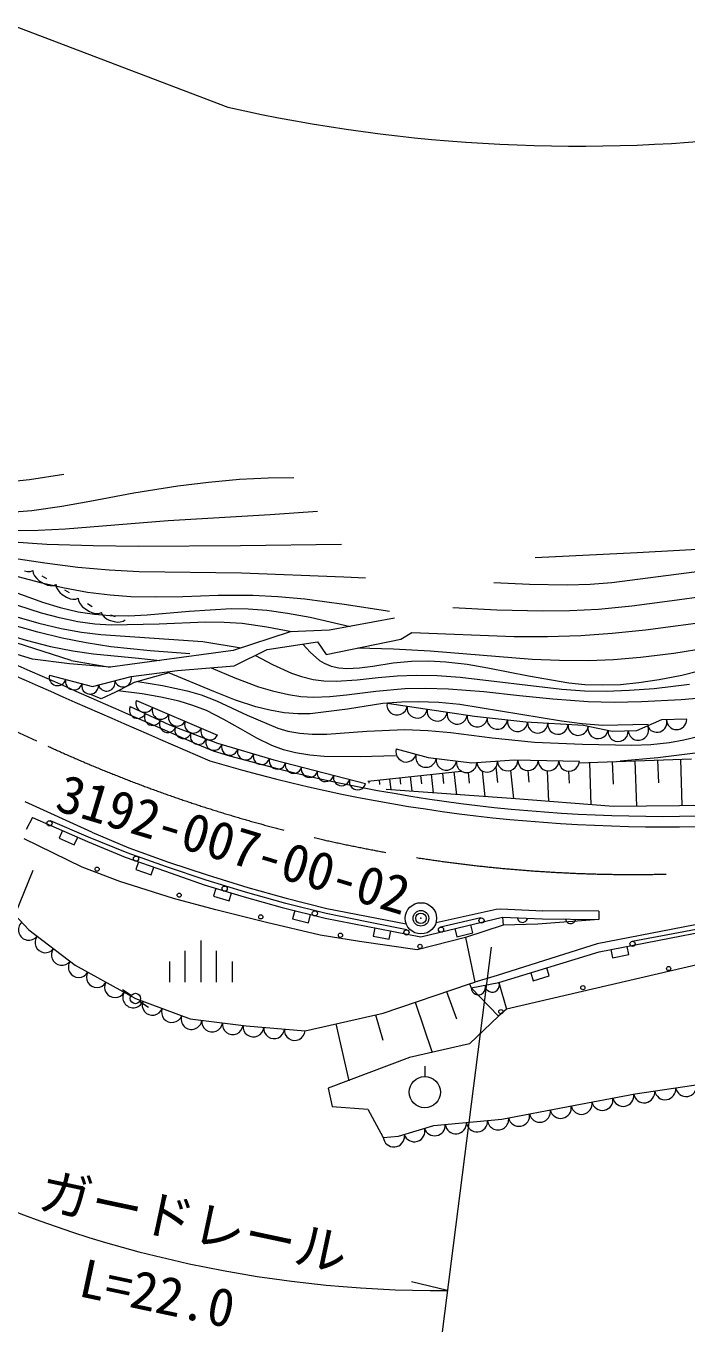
# Model space of a CAD drawing. Units: millimetres, scale not verified. Extents: x 40000 to 680000, y 20000 to 380000.
# Drawn here: x 174158 to 205795, y 253249 to 315823 of the extents above; entities that cross this region are included whole.
import ezdxf
from ezdxf.enums import TextEntityAlignment as Align

# ---------------------------------------------------------------- set-up
doc = ezdxf.new("R2010")
doc.units = ezdxf.units.MM
doc.header["$LTSCALE"] = 1000
doc.header["$PDMODE"] = 32
doc.header["$PDSIZE"] = 500
doc.linetypes.add('CHAIN', pattern=[18.5, 12, -1.5, 3.5, -1.5])
doc.linetypes.add('DASHED', pattern=[7.5, 6, -1.5])
for name, color, linetype, lineweight in [('M-BGD', 7, 'Continuous', 13), ('M-BGD-OTRS1', 7, 'DASHED', 13), ('M-BMK', 2, 'CHAIN', 13), ('M-BMK-SRVR', 3, 'Continuous', 13), ('M-STR-HTXT', 7, 'Continuous', 13)]:
    doc.layers.add(name, color=color, linetype=linetype, lineweight=lineweight)
doc.styles.add('ＭＳ ゴシック', font='')
doc.styles.get('ＭＳ ゴシック').set_extended_font_data('MS Gothic')

# ---------------------------------------------------------------- blocks, each defined once
blk = doc.blocks.new('仮想点')
at = {"color": 3, "linetype": 'Continuous', "lineweight": 13}
for radius in [1, 0.5]:
    blk.add_circle((0, 0), radius, dxfattribs=at)
at = {"color": 3}
blk.add_point((0, 0), dxfattribs=at)

msp = doc.modelspace()

# ---------------------------------------------------------------- linework, layer by layer
at = {"layer": 'M-BGD'}
for p, q in [((173401, 293997), (174325, 294098)), ((174325, 294098), (175970, 294347)), ((185755, 294166), (184371, 294095)), ((186970, 294178), (185755, 294166)), ((181415, 293770), (179323, 293434)), ((182894, 293959), (181415, 293770)), ((184371, 294095), (182894, 293959)), ((177213, 293044), (175869, 292802)), ((179323, 293434), (177213, 293044)), ((174424, 292600), (173606, 292531)), ((175869, 292802), (174424, 292600)), ((180967, 292126), (185851, 292424)), ((185851, 292424), (188115, 292580)), ((173428, 291653), (174735, 291664)), ((174735, 291664), (176050, 291728)), ((176050, 291728), (180967, 292126)), ((175155, 290986), (173555, 291088)), ((177362, 290912), (175155, 290986)), ((189261, 290981), (184429, 290916)), ((173462, 290342), (175046, 290096)), ((179528, 290889), (177362, 290912)), ((184429, 290916), (179528, 290889)), ((198526, 290364), (203421, 290594)), ((203421, 290594), (208266, 290864)), ((174365, 289691), (174481, 289737)), ((174481, 289737), (174493, 289607)), ((175046, 290096), (176635, 289901)), ((176635, 289901), (178130, 289769)), ((178130, 289769), (179574, 289691)), ((202209, 289157), (207010, 289788)), ((172908, 289676), (174842, 289154)), ((174087, 289715), (174219, 289692)), ((174219, 289692), (174365, 289691)), ((174493, 289607), (174564, 289473)), ((174564, 289473), (174669, 289347)), ((174669, 289347), (174789, 289243)), ((174789, 289243), (175011, 289108)), ((174842, 289154), (175913, 288913)), ((175146, 289329), (174925, 289465)), ((175011, 289108), (175179, 289035)), ((179574, 289691), (184474, 289624)), ((184474, 289624), (189369, 289439)), ((189369, 289439), (190407, 289383)), ((196558, 289162), (198261, 289079)), ((201158, 289076), (202209, 289157)), ((172863, 288975), (174938, 288211)), ((175179, 289035), (175317, 289011)), ((175317, 289011), (175469, 289010)), ((175469, 289010), (175590, 289058)), ((175590, 289058), (175601, 288933)), ((175601, 288933), (175669, 288804)), ((175669, 288804), (175771, 288683)), ((175771, 288683), (175886, 288583)), ((175886, 288583), (176099, 288453)), ((175913, 288913), (177090, 288701)), ((176229, 288666), (176016, 288796)), ((177090, 288701), (178177, 288567)), ((178177, 288567), (179178, 288496)), ((179178, 288496), (180357, 288469)), ((180357, 288469), (181659, 288493)), ((181659, 288493), (183359, 288549)), ((183359, 288549), (185008, 288553)), ((185008, 288553), (186203, 288493)), ((186203, 288493), (187496, 288373)), ((198261, 289079), (200061, 289045)), ((200061, 289045), (201158, 289076)), ((204847, 288260), (206969, 288548)), ((174901, 287692), (173763, 288065)), ((174938, 288211), (175794, 287958)), ((175794, 287958), (176656, 287758)), ((176099, 288453), (176261, 288383)), ((176261, 288383), (176394, 288360)), ((176394, 288360), (176539, 288359)), ((176539, 288359), (176656, 288405)), ((176656, 288405), (176668, 288275)), ((176668, 288275), (176738, 288141)), ((176738, 288141), (176844, 288015)), ((176844, 288015), (176963, 287911)), ((176963, 287911), (177185, 287775)), ((177321, 287997), (177099, 288133)), ((181960, 287788), (183971, 287915)), ((183971, 287915), (184785, 287903)), ((184785, 287903), (185680, 287833)), ((187496, 288373), (189382, 288126)), ((189382, 288126), (191366, 287815)), ((194590, 287961), (196694, 287858)), ((196694, 287858), (198895, 287803)), ((200193, 287817), (201570, 287887)), ((201570, 287887), (203161, 288042)), ((203161, 288042), (204847, 288260)), ((173717, 287521), (174771, 287215)), ((174771, 287215), (175836, 286959)), ((175760, 287459), (174901, 287692)), ((176628, 287278), (175760, 287459)), ((177443, 287166), (176628, 287278)), ((176656, 287758), (177429, 287635)), ((177185, 287775), (177354, 287703)), ((177354, 287703), (177492, 287679)), ((177429, 287635), (178167, 287574)), ((177492, 287679), (177643, 287678)), ((177643, 287678), (177764, 287726)), ((177754, 287732), (177794, 287619)), ((177794, 287619), (177887, 287514)), ((177887, 287514), (178010, 287425)), ((178010, 287425), (178140, 287359)), ((178140, 287359), (178369, 287287)), ((178167, 287574), (179056, 287566)), ((178441, 287515), (178212, 287588)), ((178369, 287287), (178536, 287259)), ((178536, 287259), (178665, 287269)), ((178665, 287269), (178801, 287301)), ((178801, 287301), (178899, 287371)), ((179056, 287566), (179952, 287608)), ((179952, 287608), (181960, 287788)), ((182743, 287256), (180528, 287159)), ((183645, 287248), (182743, 287256)), ((184502, 287190), (183645, 287248)), ((185680, 287833), (186669, 287698)), ((186669, 287698), (187752, 287496)), ((187752, 287496), (189681, 287059)), ((191795, 287446), (188686, 286877)), ((191366, 287815), (191552, 287785)), ((198895, 287803), (200193, 287817)), ((203815, 286895), (208617, 287525)), ((176321, 285416), (171650, 286916)), ((173106, 286709), (174159, 286393)), ((174723, 286773), (173474, 287132)), ((175886, 286489), (174723, 286773)), ((175836, 286959), (176813, 286779)), ((176813, 286779), (177729, 286661)), ((178231, 287114), (177443, 287166)), ((177729, 286661), (182625, 286335)), ((180528, 287159), (178231, 287114)), ((186800, 286799), (184064, 285904)), ((185690, 287023), (184502, 287190)), ((186872, 286802), (185690, 287023)), ((188686, 286877), (186800, 286799)), ((192103, 286443), (192622, 286760)), ((192622, 286760), (197529, 286574)), ((199128, 286574), (200724, 286625)), ((200724, 286625), (202226, 286730)), ((202226, 286730), (203815, 286895)), ((174467, 285480), (172008, 286242)), ((174159, 286393), (175320, 286100)), ((175320, 286100), (176395, 285887)), ((177029, 286264), (175886, 286489)), ((178213, 286085), (177029, 286264)), ((180102, 285884), (178213, 286085)), ((182625, 286335), (184456, 286032)), ((185693, 285944), (188107, 286318)), ((187412, 286211), (187760, 285825)), ((188107, 286318), (188527, 285713)), ((188527, 285713), (192103, 286443)), ((190047, 286023), (191746, 285978)), ((191746, 285978), (193500, 285879)), ((197529, 286574), (199128, 286574)), ((205165, 285774), (206750, 286022)), ((176228, 285265), (174467, 285480)), ((176321, 285416), (178179, 285096)), ((176395, 285887), (177383, 285743)), ((177383, 285743), (179539, 285535)), ((184064, 285904), (178179, 285096)), ((179539, 285535), (180553, 285427)), ((182002, 285736), (180102, 285884)), ((184113, 285164), (185693, 285944)), ((185136, 285669), (185953, 285238)), ((187760, 285825), (188202, 285428)), ((188202, 285428), (188421, 285290)), ((191731, 285306), (192605, 285388)), ((192605, 285388), (193440, 285400)), ((193440, 285400), (194261, 285357)), ((193500, 285879), (198395, 285491)), ((194261, 285357), (195269, 285241)), ((198395, 285491), (199691, 285432)), ((199691, 285432), (201085, 285423)), ((201085, 285423), (202288, 285471)), ((202288, 285471), (203578, 285578)), ((203578, 285578), (205165, 285774)), ((205561, 284722), (208909, 285591)), ((175272, 284722), (177330, 284182)), ((175272, 284722), (177330, 284182)), ((178179, 285096), (176228, 285265)), ((179188, 284654), (181403, 284941)), ((180991, 284827), (179334, 284367)), ((183148, 283930), (180991, 284827)), ((181403, 284941), (184113, 285164)), ((183015, 285073), (184149, 284592)), ((185953, 285238), (186871, 284821)), ((186871, 284821), (187337, 284657)), ((188421, 285290), (188764, 285149)), ((188764, 285149), (189130, 285069)), ((189130, 285069), (189517, 285041)), ((189517, 285041), (190127, 285071)), ((190127, 285071), (190761, 285155)), ((190761, 285155), (191731, 285306)), ((191924, 284692), (192833, 284724)), ((192833, 284724), (193838, 284702)), ((195269, 285241), (196261, 285076)), ((196261, 285076), (198211, 284686)), ((204475, 284507), (205561, 284722)), ((177330, 284182), (179188, 284654)), ((177330, 284182), (179188, 284654)), ((179120, 284258), (178437, 283912)), ((179334, 284367), (179120, 284258)), ((179500, 284413), (180689, 284218)), ((180689, 284218), (181864, 283967)), ((184149, 284592), (185288, 284165)), ((185288, 284165), (185958, 283961)), ((187337, 284657), (187906, 284516)), ((187906, 284516), (188412, 284450)), ((188412, 284450), (189002, 284431)), ((189002, 284431), (190002, 284494)), ((190002, 284494), (191015, 284608)), ((191015, 284608), (191924, 284692)), ((192284, 284081), (193285, 284101)), ((193285, 284101), (194385, 284068)), ((193838, 284702), (194939, 284624)), ((194939, 284624), (199807, 284051)), ((198211, 284686), (200140, 284357)), ((200140, 284357), (200912, 284280)), ((200912, 284280), (201733, 284250)), ((201733, 284250), (202610, 284278)), ((202610, 284278), (203492, 284361)), ((203031, 283994), (204225, 284087)), ((203492, 284361), (204475, 284507)), ((204225, 284087), (205917, 284292)), ((177754, 283591), (177216, 283806)), ((178437, 283912), (177754, 283591)), ((179707, 283818), (178553, 283970)), ((179440, 283507), (183324, 281852)), ((179440, 283507), (183324, 281852)), ((180601, 283670), (179707, 283818)), ((181480, 283473), (180601, 283670)), ((182147, 283273), (181480, 283473)), ((181864, 283967), (182536, 283773)), ((182536, 283773), (183279, 283496)), ((184190, 283527), (183148, 283930)), ((183279, 283496), (184743, 282802)), ((185151, 283209), (184190, 283527)), ((185958, 283961), (186728, 283786)), ((186728, 283786), (187311, 283704)), ((187311, 283704), (187910, 283671)), ((187910, 283671), (188701, 283696)), ((188701, 283696), (189497, 283774)), ((189497, 283774), (190900, 283957)), ((190900, 283957), (192284, 284081)), ((194385, 284068), (196081, 283935)), ((196081, 283935), (197776, 283752)), ((197776, 283752), (199370, 283582)), ((199370, 283582), (201065, 283456)), ((199807, 284051), (200897, 283976)), ((200897, 283976), (201938, 283957)), ((201938, 283957), (203031, 283994)), ((203616, 283450), (205515, 283557)), ((205515, 283557), (207514, 283722)), ((179144, 283212), (181021, 282336)), ((182796, 283021), (182147, 283273)), ((183629, 282603), (182796, 283021)), ((185832, 283035), (185151, 283209)), ((186517, 282914), (185832, 283035)), ((187171, 282859), (186517, 282914)), ((187764, 282865), (187171, 282859)), ((189550, 283090), (187764, 282865)), ((191242, 283358), (189550, 283090)), ((192135, 283433), (191242, 283358)), ((191441, 283380), (195621, 282748)), ((192932, 283447), (192135, 283433)), ((193926, 283405), (192932, 283447)), ((194919, 283309), (193926, 283405)), ((199787, 282523), (194919, 283309)), ((201065, 283456), (202318, 283426)), ((202318, 283426), (203616, 283450)), ((181021, 282336), (183317, 281455)), ((184418, 282149), (183629, 282603)), ((184743, 282802), (186210, 282175)), ((195621, 282748), (198078, 282476)), ((198078, 282476), (200849, 282320)), ((200784, 282391), (199787, 282523)), ((201754, 282313), (200784, 282391)), ((200849, 282320), (202223, 282035)), ((203947, 282349), (201754, 282313)), ((203404, 282072), (204595, 282593)), ((204595, 282593), (205788, 282626)), ((185205, 281703), (184418, 282149)), ((185919, 281356), (185205, 281703)), ((186210, 282175), (186695, 282037)), ((186695, 282037), (187270, 281934)), ((187270, 281934), (187856, 281887)), ((187856, 281887), (188552, 281885)), ((188552, 281885), (190475, 282033)), ((190475, 282033), (192299, 282120)), ((192299, 282120), (193400, 282069)), ((193400, 282069), (194495, 281965)), ((194495, 281965), (196479, 281714)), ((196479, 281714), (198499, 281513)), ((202223, 282035), (203404, 282072)), ((204964, 281492), (205651, 281614)), ((205651, 281614), (206380, 281802)), ((183317, 281455), (186011, 280662)), ((186489, 281143), (185919, 281356)), ((187056, 280994), (186489, 281143)), ((187736, 280880), (187056, 280994)), ((198499, 281513), (200797, 281414)), ((200797, 281414), (203167, 281366)), ((203167, 281366), (204070, 281401)), ((204070, 281401), (204964, 281492)), ((206191, 280987), (204400, 280766)), ((186011, 280662), (190415, 279523)), ((188431, 280819), (187736, 280880)), ((190159, 280813), (188431, 280819)), ((191837, 280860), (190159, 280813)), ((200639, 280525), (206024, 280706)), ((201136, 280541), (201205, 278507)), ((202223, 280578), (202259, 279502)), ((204400, 280766), (202608, 280594)), ((203310, 280614), (203383, 278441)), ((204397, 280651), (204434, 279553)), ((205484, 280687), (205558, 278469)), ((190515, 279643), (194992, 280126)), ((191557, 279755), (191613, 279229)), ((192054, 279809), (192087, 279500)), ((192551, 279862), (192627, 279153)), ((193048, 279916), (193091, 279515)), ((193545, 279970), (193641, 279076)), ((194093, 280029), (194146, 279532)), ((194640, 280088), (194758, 278992)), ((195323, 280057), (195378, 279550)), ((195994, 280132), (196128, 278889)), ((196655, 280305), (196734, 279571)), ((197351, 280156), (197498, 278786)), ((198184, 280146), (198225, 279586)), ((199113, 280134), (199163, 278661)), ((200132, 280115), (200152, 279545)), ((190562, 279648), (190574, 279538)), ((191059, 279702), (191083, 279485)), ((177298, 277196), (174114, 278647)), ((174470, 277897), (174158, 277325)), ((174470, 277897), (177090, 276750)), ((174470, 277897), (177090, 276750)), ((177150, 276960), (175322, 277737)), ((175907, 277268), (175747, 276902)), ((176847, 275524), (174063, 276874)), ((175747, 276902), (176465, 276587)), ((176402, 277051), (176397, 277037)), ((176465, 276587), (176626, 276953)), ((177090, 276750), (178907, 275998)), ((177090, 276750), (178907, 275998)), ((179002, 276212), (177150, 276960)), ((177298, 277196), (179080, 276453)), ((178907, 275998), (180829, 275329)), ((178907, 275998), (180829, 275329)), ((180884, 275528), (179002, 276212)), ((179080, 276453), (180982, 275757)), ((178649, 274838), (176847, 275524)), ((179534, 275779), (179403, 275402)), ((179403, 275402), (180144, 275144)), ((180144, 275144), (180275, 275522)), ((180829, 275329), (182678, 274680)), ((180829, 275329), (182678, 274680)), ((182771, 274893), (180884, 275528)), ((180982, 275757), (182834, 275147)), ((181221, 274016), (178649, 274838)), ((184668, 274317), (182771, 274893)), ((182834, 275147), (184776, 274552)), ((182678, 274680), (184593, 274105)), ((182678, 274680), (184593, 274105)), ((183245, 274510), (183130, 274127)), ((183130, 274127), (183881, 273901)), ((183881, 273901), (183996, 274284)), ((184593, 274105), (186410, 273590)), ((184593, 274105), (186410, 273590)), ((186595, 273784), (184668, 274317)), ((184776, 274552), (186609, 274038)), ((183238, 273467), (181221, 274016)), ((185670, 272864), (183238, 273467)), ((186410, 273590), (188470, 273067)), ((186410, 273590), (188470, 273067)), ((188526, 273300), (186595, 273784)), ((186609, 274038), (188564, 273543)), ((188564, 273543), (192360, 272801)), ((193785, 272869), (196662, 273503)), ((196662, 273503), (196881, 273528)), ((196881, 273528), (198891, 273430)), ((188237, 272262), (185670, 272864)), ((187017, 273436), (186918, 273048)), ((186918, 273048), (187678, 272855)), ((187678, 272855), (187777, 273243)), ((188470, 273067), (193061, 272182)), ((188470, 273067), (193061, 272182)), ((190474, 272894), (188526, 273300)), ((192392, 272512), (190474, 272894)), ((193061, 272182), (196972, 273121)), ((193061, 272182), (196972, 273121)), ((195937, 273083), (193997, 272647)), ((196972, 273121), (198881, 273050)), ((196972, 273121), (196994, 272747)), ((197677, 273095), (197695, 273034)), ((197695, 273034), (197723, 272983)), ((197723, 272983), (197771, 272931)), ((197771, 272931), (197820, 272900)), ((197820, 272900), (197879, 272877)), ((197879, 272877), (197959, 272874)), ((197959, 272874), (198020, 272892)), ((198020, 272892), (198071, 272920)), ((198071, 272920), (198123, 272968)), ((198123, 272968), (198154, 273017)), ((198154, 273017), (198177, 273076)), ((201577, 273008), (198652, 272794)), ((198881, 273050), (201577, 273008)), ((201584, 273411), (198891, 273430)), ((199979, 273033), (199998, 272973)), ((199998, 272973), (200028, 272922)), ((200028, 272922), (200077, 272871)), ((200077, 272871), (200126, 272841)), ((200126, 272841), (200186, 272820)), ((200266, 272818), (200326, 272838)), ((200326, 272838), (200377, 272867)), ((200377, 272867), (200428, 272916)), ((200428, 272916), (200458, 272966)), ((200458, 272966), (200479, 273025)), ((209619, 273432), (201505, 271846)), ((201584, 273411), (201577, 273008)), ((201593, 271457), (209706, 273046)), ((201593, 271457), (209706, 273046)), ((190126, 271950), (188237, 272262)), ((190849, 272608), (190773, 272216)), ((190773, 272216), (191543, 272067)), ((191543, 272067), (191619, 272460)), ((194684, 272572), (194777, 272183)), ((194777, 272183), (195540, 272366)), ((196994, 272747), (195197, 272141)), ((195540, 272366), (195447, 272755)), ((198652, 272794), (196994, 272747)), ((200186, 272820), (200266, 272818)), ((203171, 271966), (205137, 272339)), ((205137, 272339), (207083, 272702)), ((182527, 272004), (182527, 270004)), ((192889, 271561), (190126, 271950)), ((195197, 272141), (192889, 271561)), ((201505, 271846), (196720, 270320)), ((210016, 271718), (197155, 268710)), ((203011, 271327), (202934, 271720)), ((181027, 271004), (181027, 270004)), ((181777, 270004), (181777, 271504)), ((183277, 270004), (183277, 271504)), ((184027, 271004), (184027, 270004)), ((196798, 269990), (201593, 271457)), ((196798, 269990), (201593, 271457)), ((202152, 271567), (202229, 271174)), ((202229, 271174), (203011, 271327)), ((196720, 270320), (195642, 270008)), ((198323, 270457), (198440, 270074)), ((199203, 270308), (199086, 270690)), ((191251, 268527), (195383, 269921)), ((195383, 269921), (195642, 270008)), ((195383, 269921), (195468, 269738)), ((195468, 269738), (196798, 269990)), ((195468, 269738), (196798, 269990)), ((196777, 268371), (195468, 269738)), ((196798, 269990), (197155, 268710)), ((198440, 270074), (199203, 270308)), ((179182, 269362), (178766, 269640)), ((179599, 269087), (180019, 268815)), ((194291, 269553), (194762, 268252)), ((187514, 267672), (191251, 268527)), ((190884, 268443), (191242, 267229)), ((192793, 269048), (193606, 266639)), ((197155, 268710), (196777, 268371)), ((188984, 268008), (189607, 265287)), ((196777, 268371), (195381, 267047)), ((195381, 267047), (192516, 266402)), ((192516, 266402), (188625, 264922)), ((193242, 265987), (193244, 265487)), ((188625, 264922), (188819, 264048)), ((188819, 264048), (190520, 263915)), ((190520, 263915), (191260, 262572))]:
    msp.add_line(p, q, dxfattribs=at)
for points in [[(175272, 284722), (177330, 284182), (179188, 284654)], [(191882, 281184), (193411, 280775), (195496, 280523), (197530, 280657), (200647, 280606)], [(168407, 277940), (168298, 277466), (168587, 276871), (170414, 275128), (171899, 274533), (172746, 274165), (174294, 272512), (176514, 270827), (179390, 269224), (182020, 268251), (184692, 267916), (187514, 267672)], [(191260, 262572), (191991, 262630), (193682, 263141), (196931, 263442), (200115, 264051), (203316, 264663), (206985, 265203), (209008, 265622), (211851, 265809), (214337, 265804)]]:
    msp.add_lwpolyline(points, dxfattribs=at)
for centre, radius in [((175273, 277622), 125), ((179420, 275927), 125), ((177558, 275422), 100), ((181486, 274176), 100), ((183664, 274491), 125), ((185393, 273135), 100), ((187984, 273307), 125), ((195965, 272961), 125), ((189208, 272256), 100), ((192368, 272389), 125), ((194025, 272525), 125), ((193018, 271721), 100), ((203194, 271843), 125), ((204925, 270659), 100), ((200816, 269741), 100), ((179390, 269224), 250), ((196890, 268592), 100), ((193247, 264737), 750)]:
    msp.add_circle(centre, radius, dxfattribs=at)
for centre, radius, start, end in [((783592, 1666227), 1509696, 245.78712, 246.56275), ((783592, 1666227), 1510196, 245.78712, 246.56388), ((175665, 284623), 404, 165.93849, 344.68159), ((176447, 284418), 404, 165.93849, 344.68159), ((177223, 284208), 400, 165.05085, 6.84915), ((178011, 284360), 404, 194.86258, 13.60568), ((178795, 284559), 404, 194.86258, 13.60568), ((179837, 283363), 423, 160.00888, 333.82457), ((179501, 283041), 396, 154.43244, 335.50038), ((180220, 282706), 396, 154.43244, 335.50038), ((180614, 283032), 423, 160.00888, 333.82457), ((181391, 282701), 423, 160.00888, 333.82457), ((191919, 283293), 485, 169.65802, 353.12347), ((192878, 283148), 485, 169.65802, 353.12347), ((193837, 283003), 485, 169.65802, 353.12347), ((194796, 282858), 485, 169.65802, 353.12347), ((180938, 282371), 396, 154.43484, 338.61165), ((181675, 282081), 396, 158.46933, 339.53726), ((182168, 282370), 423, 160.00888, 333.82457), ((195757, 282718), 486, 170.34024, 355.38946), ((196721, 282611), 485, 171.9502, 355.41564), ((197686, 282504), 485, 171.95728, 355.99415), ((198653, 282429), 485, 175.05455, 358.52), ((199622, 282374), 485, 175.05455, 358.52), ((200589, 282318), 484, 174.8145, 354.76831), ((201543, 282161), 485, 166.53382, 349.99926), ((203472, 282086), 486, 183.19206, 25.30743), ((204359, 282463), 479, 200.75442, 16.44584), ((205304, 282598), 485, 179.88111, 359.88111), ((182415, 281797), 396, 158.46933, 339.53726), ((182945, 282039), 423, 160.00888, 333.82457), ((183155, 281513), 396, 158.4532, 342.16445), ((202503, 282027), 484, 174.16907, 3.73372), ((204625, 353341), 75387, 253.42435, 273.0838), ((183911, 281276), 396, 163.07449, 344.14242), ((184672, 281052), 396, 163.07449, 344.14242), ((192354, 281048), 491, 163.99711, 346.0787), ((204625, 353341), 75887, 253.40169, 273.0858), ((185432, 280829), 396, 163.07449, 344.14242), ((186194, 280611), 396, 163.9837, 346.0275), ((186962, 280412), 396, 164.9607, 346.02863), ((193303, 280795), 491, 164.00605, 352.32638), ((194276, 280661), 491, 172.05592, 354.13751), ((195251, 280542), 490, 171.9349, 359.58125), ((196232, 280562), 491, 182.72961, 4.81121), ((197211, 280626), 491, 182.65266, 3.25349), ((198192, 280637), 491, 178.02586, 0.10745), ((199174, 280621), 491, 178.02586, 0.10745), ((200156, 280605), 491, 178.02586, 0.10745), ((187729, 280214), 396, 164.9607, 346.02863), ((188496, 280015), 396, 164.9607, 346.02863), ((189264, 279817), 396, 164.9607, 346.02863), ((190031, 279618), 396, 164.9607, 346.02863), ((174286, 272516), 497, 132.81953, 322.92793), ((175077, 271914), 497, 142.4756, 323.12321), ((175869, 271312), 497, 142.4756, 323.12321), ((176676, 270732), 497, 145.44743, 331.25768), ((177545, 270249), 497, 150.53683, 331.18443), ((178413, 269765), 497, 150.53683, 331.18443), ((195811, 269745), 343, 181.19466, 20.30223), ((196476, 269871), 343, 181.19466, 20.30223), ((179281, 269280), 497, 150.48373, 337.89942), ((180207, 268918), 497, 159.37273, 340.02033), ((181139, 268573), 497, 159.37273, 340.02033), ((182076, 268240), 497, 160.83744, 353.22544), ((183062, 268117), 497, 172.53359, 353.18119), ((184049, 267993), 497, 172.53359, 353.18119), ((185037, 267883), 497, 174.06358, 355.38929), ((186028, 267797), 497, 174.73569, 355.38329), ((187018, 267712), 497, 174.73569, 355.38329), ((203749, 264735), 508, 189.62072, 7.44845), ((204755, 264883), 508, 189.28876, 7.44693), ((205760, 265031), 508, 189.28876, 7.44693), ((199753, 263990), 508, 191.74675, 9.90491), ((200752, 264181), 508, 191.74675, 9.90491), ((201750, 264372), 508, 191.74675, 9.90491), ((202748, 264563), 508, 191.74675, 9.90491), ((196757, 263433), 508, 186.1374, 8.095), ((197757, 263608), 508, 191.74675, 9.90491), ((198755, 263799), 508, 191.74675, 9.90491), ((192746, 262867), 508, 197.72472, 15.88289), ((193721, 263153), 509, 196.84798, 4.33105), ((194734, 263246), 508, 186.21884, 4.377), ((195746, 263340), 508, 186.21884, 4.377), ((191766, 262620), 508, 185.41837, 3.57653)]:
    msp.add_arc(centre, radius, start, end, dxfattribs=at)
at = {"layer": 'M-BGD-OTRS1'}
for p, q in [((197387, 278807), (190710, 279297)), ((202275, 278426), (197387, 278807)), ((207028, 278474), (202275, 278426)), ((195197, 272141), (195642, 270008))]:
    msp.add_line(p, q, dxfattribs=at)
at = {"layer": 'M-BMK'}
msp.add_line((163753, 286592), (175202, 281317), dxfattribs=at)
msp.add_arc((203242, 342174), 67006, 245.2626, 273.6933, dxfattribs=at)
at = {"layer": 'M-STR-HTXT'}
for p, q in [((160088, 320992), (183821, 311932)), ((174484, 275365), (167944, 259336)), ((196431, 271679), (194079, 253249)), ((194332, 255233), (192604, 255653))]:
    msp.add_line(p, q, dxfattribs=at)
for centre, radius, start, end in [((200560, 386329), 76257, 257.31982, 277.09477), ((193927, 311638), 56407, 243.4328, 270.41138)]:
    msp.add_arc(centre, radius, start, end, dxfattribs=at)

# ---------------------------------------------------------------- block references
at = {"layer": 'M-BMK-SRVR', "xscale": 750, "yscale": 750}
msp.add_blockref('仮想点', (193061, 273067), dxfattribs=at)

# ---------------------------------------------------------------- texts
at = {"layer": 'M-BMK-SRVR', "style": 'ＭＳ ゴシック'}
msp.add_text('3192-007-00-02', height=1833, rotation=343.166, dxfattribs=at).set_placement((175314, 277740), align=Align.BOTTOM_LEFT)
at = {"layer": 'M-STR-HTXT', "style": 'ＭＳ ゴシック'}
for s, p in [('ガードレール', (174541, 258648)), ('L=22.0', (176483, 254437))]:
    msp.add_text(s, height=1833, rotation=348, dxfattribs=at).set_placement(p, align=Align.BOTTOM_LEFT)

doc.saveas('drawing.dxf')
